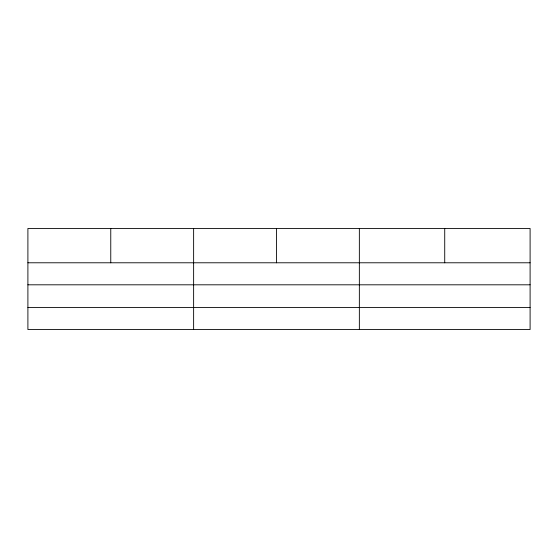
<?xml version="1.0" encoding="UTF-8"?>
<svg xmlns="http://www.w3.org/2000/svg" width="558" height="558" viewBox="0 0 558 558"><rect width="100%" height="100%" fill="white"/><g stroke="black" fill="none" stroke-linecap="round" stroke-linejoin="round"><path stroke-width="0.84" d="M530.1 284.81L530.1 228.466L27.9 228.466L27.9 329.534L530.1 329.534L530.1 284.81L27.9 284.81M27.9 262.783L530.1 262.783M27.9 307.507L530.1 307.507M444.726 228.466L444.726 262.783M359.352 228.466L359.352 329.534M276.489 228.466L276.489 262.783M193.626 228.466L193.626 329.534M110.763 228.466L110.763 262.783"/></g></svg>
